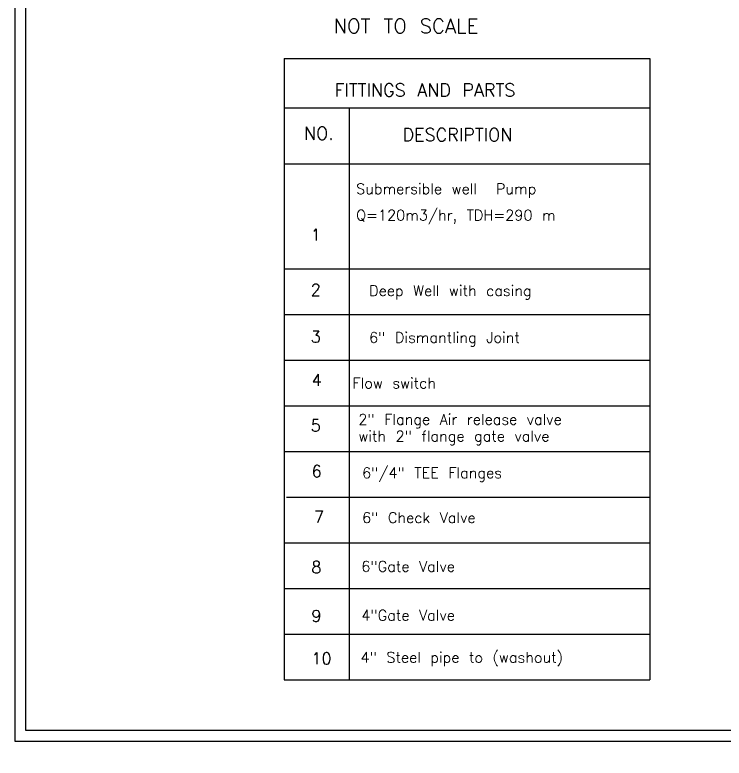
# Model space of a CAD drawing. Header units: inches. Extents: x 191440 to 383551, y 141411 to 284946.
# Drawn here: x 191647.35 to 191667.05, y 141532.5 to 141553.15 of the extents above; entities that cross this region are included whole.
import ezdxf

# ---------------------------------------------------------------- set-up
doc = ezdxf.new("R2010")
doc.units = ezdxf.units.IN
doc.header["$MEASUREMENT"] = 0
doc.layers.add('Sanitary', color=6, linetype='Continuous')
doc.layers.add('VP', color=7, linetype='Continuous')
doc.layers.add('WB-SJ3-M-SECTA - P-TW', color=7, linetype='Continuous', lineweight=35)
doc.styles.add('ROMANS', font='romans', dxfattribs={"height": 1})
doc.styles.get("Standard").update_dxf_attribs({"font": 'txt.shx', "height": 0.2})
doc.dimstyles.new('osama', dxfattribs={"dimtxt": 50, "dimasz": 45, "dimexe": 0.18, "dimexo": 0.0625, "dimgap": 0.2, "dimtad": 0, "dimdec": 0, "dimzin": 0, "dimdsep": 46, "dimtxsty": 'ROMANS', "dimcen": 0, "dimse1": 1, "dimse2": 1, "dimclrd": 3, "dimclre": 3, "dimclrt": 5, "dimadec": 0, "dimazin": 0, "dimtfac": 0.6, "dimtdec": 0, "dimtmove": 2, "dimatfit": 3, "dimfxl": 1, "dimtolj": 1, "dimtzin": 0, "dimarcsym": 0})

msp = doc.modelspace()

# ---------------------------------------------------------------- linework, layer by layer
for p, q in [((191654.83054, 141551.93822), (191664.98721, 141551.93909)), ((191654.83054, 141551.93822), (191654.83054, 141534.67156)), ((191664.98721, 141551.93909), (191664.98721, 141534.67156)), ((191654.83054, 141550.56507), (191664.98721, 141550.56507)), ((191656.63559, 141550.56507), (191656.63559, 141534.67156)), ((191654.83054, 141549.01123), (191664.98721, 141549.01123)), ((191654.83054, 141546.59107), (191654.83054, 141534.67156)), ((191654.83054, 141546.09119), (191664.98721, 141546.09119)), ((191654.84324, 141544.82234), (191664.98721, 141544.82234)), ((191654.83054, 141543.55349), (191664.98721, 141543.55349)), ((191654.83054, 141542.28465), (191664.98721, 141542.28465)), ((191654.83054, 141541.0158), (191664.98721, 141541.0158)), ((191654.89402, 141539.74695), (191664.98721, 141539.74695)), ((191654.83054, 141538.4781), (191664.98721, 141538.4781)), ((191654.83054, 141537.20926), (191664.98721, 141537.20926)), ((191654.83054, 141535.94041), (191664.98721, 141535.94041)), ((191654.83054, 141534.67156), (191664.98721, 141534.67156))]:
    msp.add_line(p, q)
msp.add_lwpolyline([(191704.84572, 141572.47079), (191647.34572, 141572.47079), (191647.34572, 141532.97079), (191704.84572, 141532.97079), (191704.84572, 141572.47079)])
msp.add_lwpolyline([(191704.54572, 141572.17079), (191647.64572, 141572.17079), (191647.64572, 141533.27079), (191704.54572, 141533.27079)], close=True)

# ---------------------------------------------------------------- texts
at = {"layer": 'VP', "insert": (191916.24086, 141534.11097), "char_height": 0.4, "attachment_point": 8}
msp.add_mtext_dynamic_manual_height_columns('\\P ', width=506.4403967, gutter_width=1, heights=[0], dxfattribs=at)
at = {"layer": 'WB-SJ3-M-SECTA - P-TW'}
for s, height, p in [('NOT TO SCALE', 0.4, (191656.20117, 141552.64487)), ('FITTINGS AND PARTS ', 0.35802, (191656.22704, 141550.88479)), ('NO.', 0.35802, (191655.37757, 141549.68292)), ('DESCRIPTION ', 0.35802, (191658.11691, 141549.64224)), ('Submersible well  Pump ', 0.29484, (191656.82881, 141548.17088)), ('Q=120m3/hr, TDH=290 m ', 0.29484, (191656.82881, 141547.43842)), ('1', 0.3276, (191655.56542, 141546.87896)), ('2', 0.3276, (191655.56542, 141545.34831)), ('Deep Well with casing ', 0.29484, (191657.18832, 141545.34093)), ('3', 0.3276, (191655.56542, 141544.04549)), ('6" Dismantling Joint', 0.29484, (191657.18832, 141544.03811)), ('4', 0.3276, (191655.59081, 141542.84402)), ('Flow switch ', 0.29484, (191656.72537, 141542.76981)), ('2" Flange Air release valve ', 0.29484, (191656.89102, 141541.76316)), ('5', 0.3276, (191655.56542, 141541.57517)), ('with 2" flange gate valve', 0.29484, (191656.89102, 141541.29569)), ('6', 0.3276, (191655.59081, 141540.30633)), ('6"/4" TEE Flanges ', 0.29484, (191656.99333, 141540.27635)), ('7', 0.3276, (191655.65429, 141539.03748)), ('6" Check Valve', 0.29484, (191656.99333, 141539.03061)), ('8', 0.3276, (191655.58529, 141537.6402)), ('6"Gate Valve ', 0.29484, (191656.97225, 141537.67546)), ('9', 0.3276, (191655.58529, 141536.28358)), ('4"Gate Valve ', 0.29484, (191656.97225, 141536.31884)), ('10', 0.3276, (191655.58529, 141535.1025)), ('4" Steel pipe to (washout)', 0.29484, (191656.95071, 141535.1498))]:
    msp.add_text(s, height=height, dxfattribs=at).set_placement(p)

# ---------------------------------------------------------------- leaders
at = {"layer": 'Sanitary', "ltscale": 0.5}
msp.add_leader([(191657.66913, 141520.21779), (191658.11744, 141520.51917), (191658.57954, 141520.46732)], dimstyle='osama', override={"dimasz": 100, "dimgap": 0.09}, dxfattribs=at)

doc.saveas('drawing.dxf')
